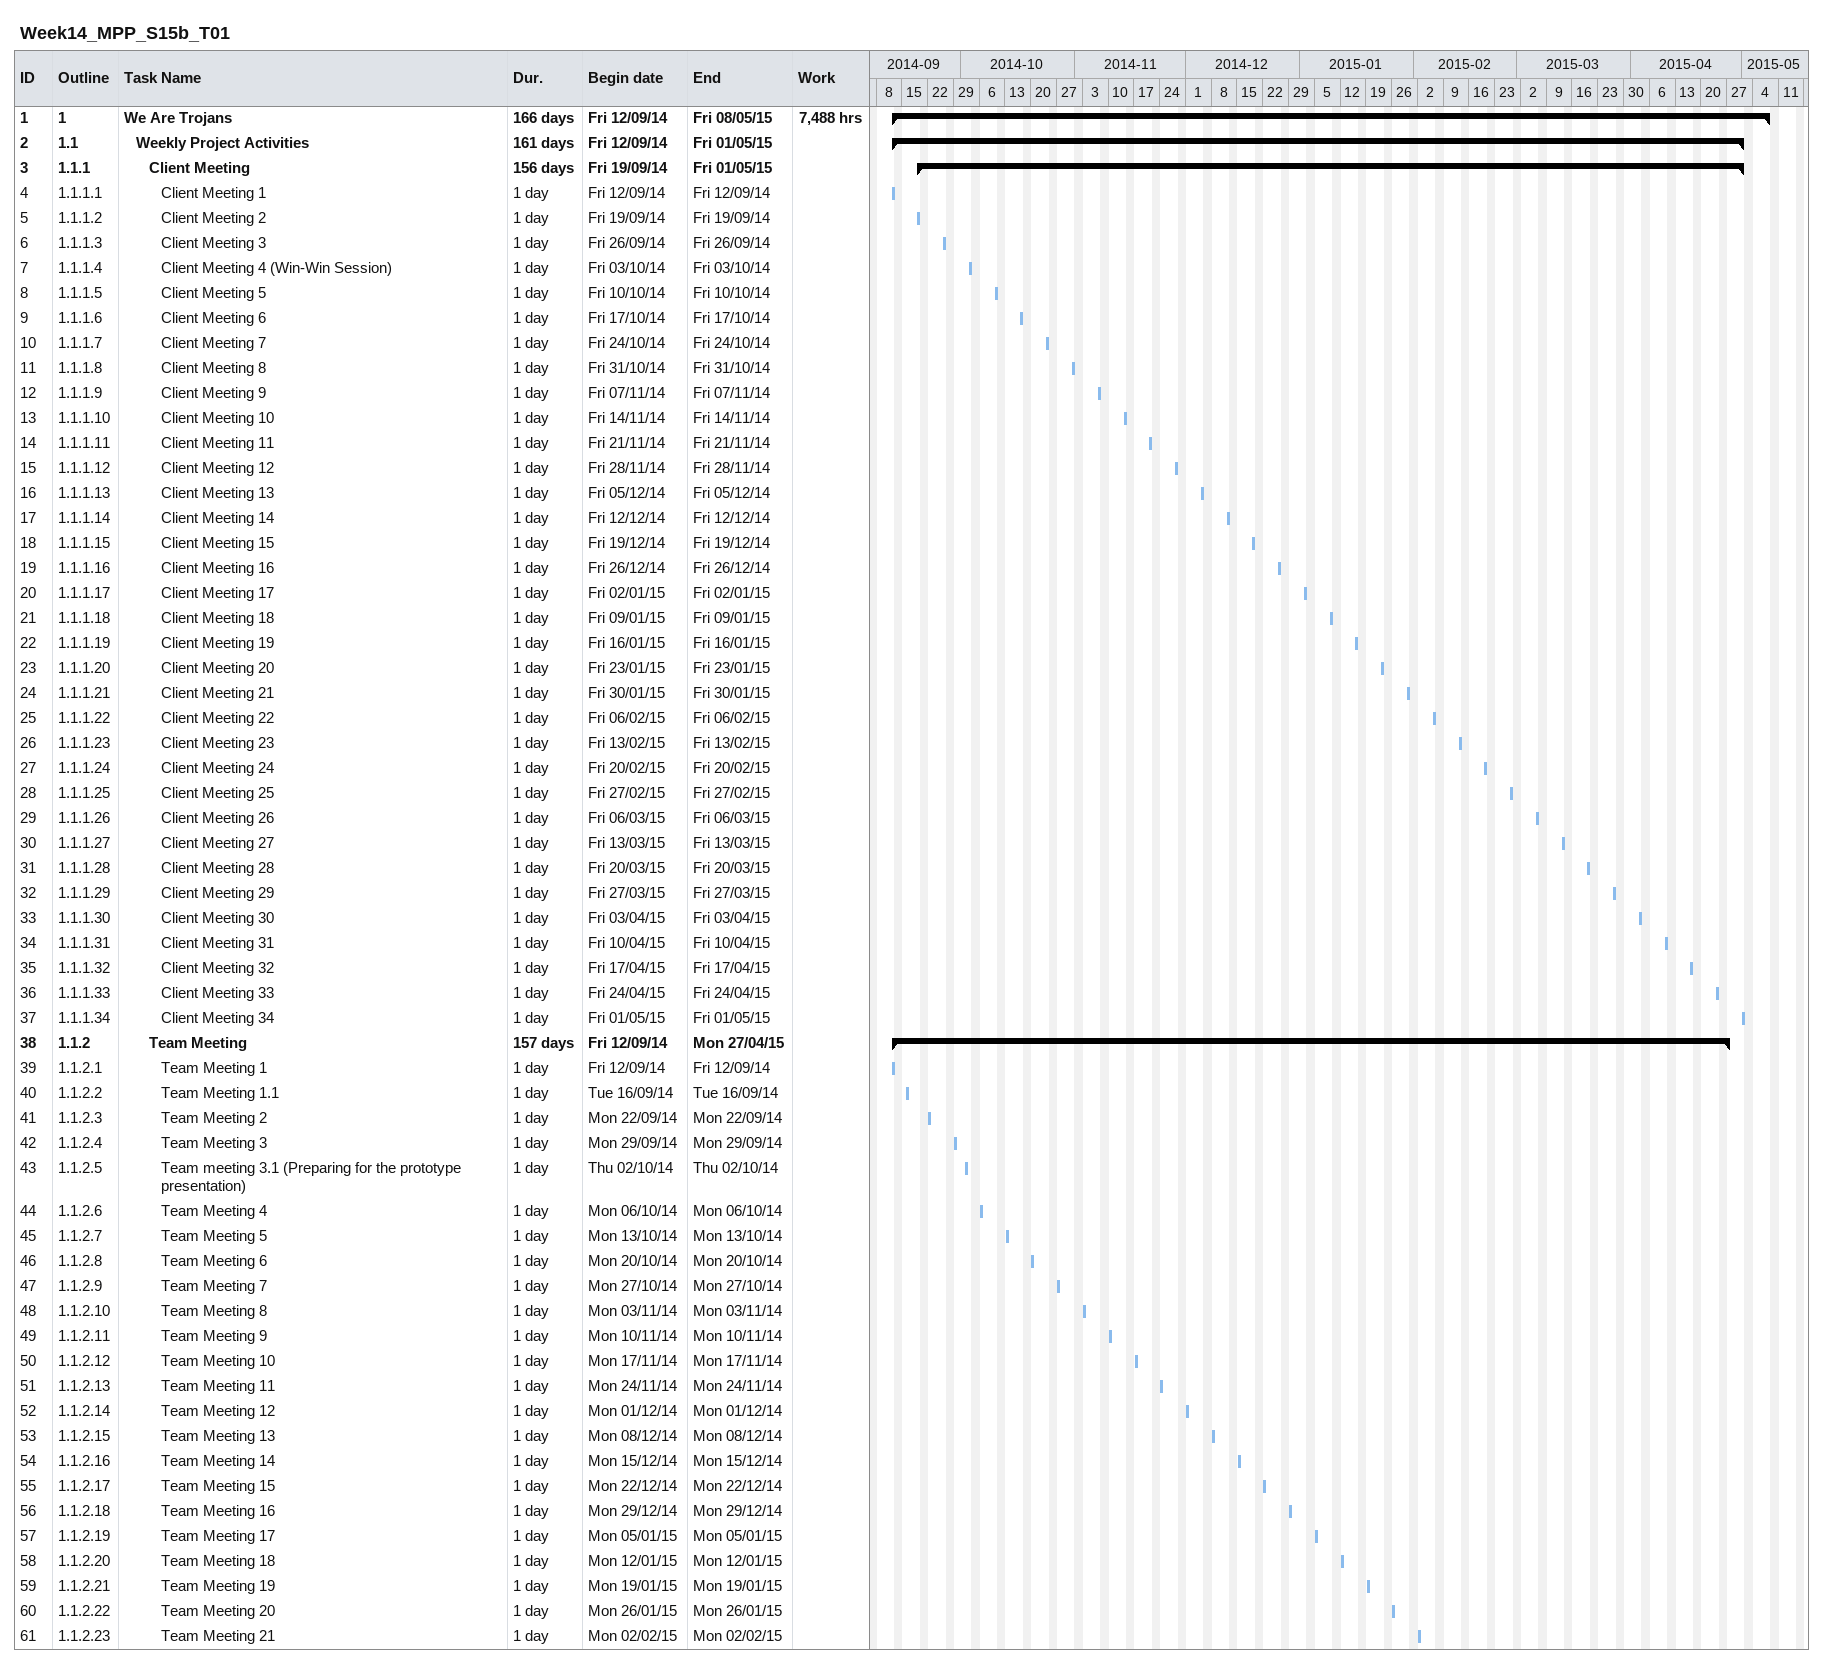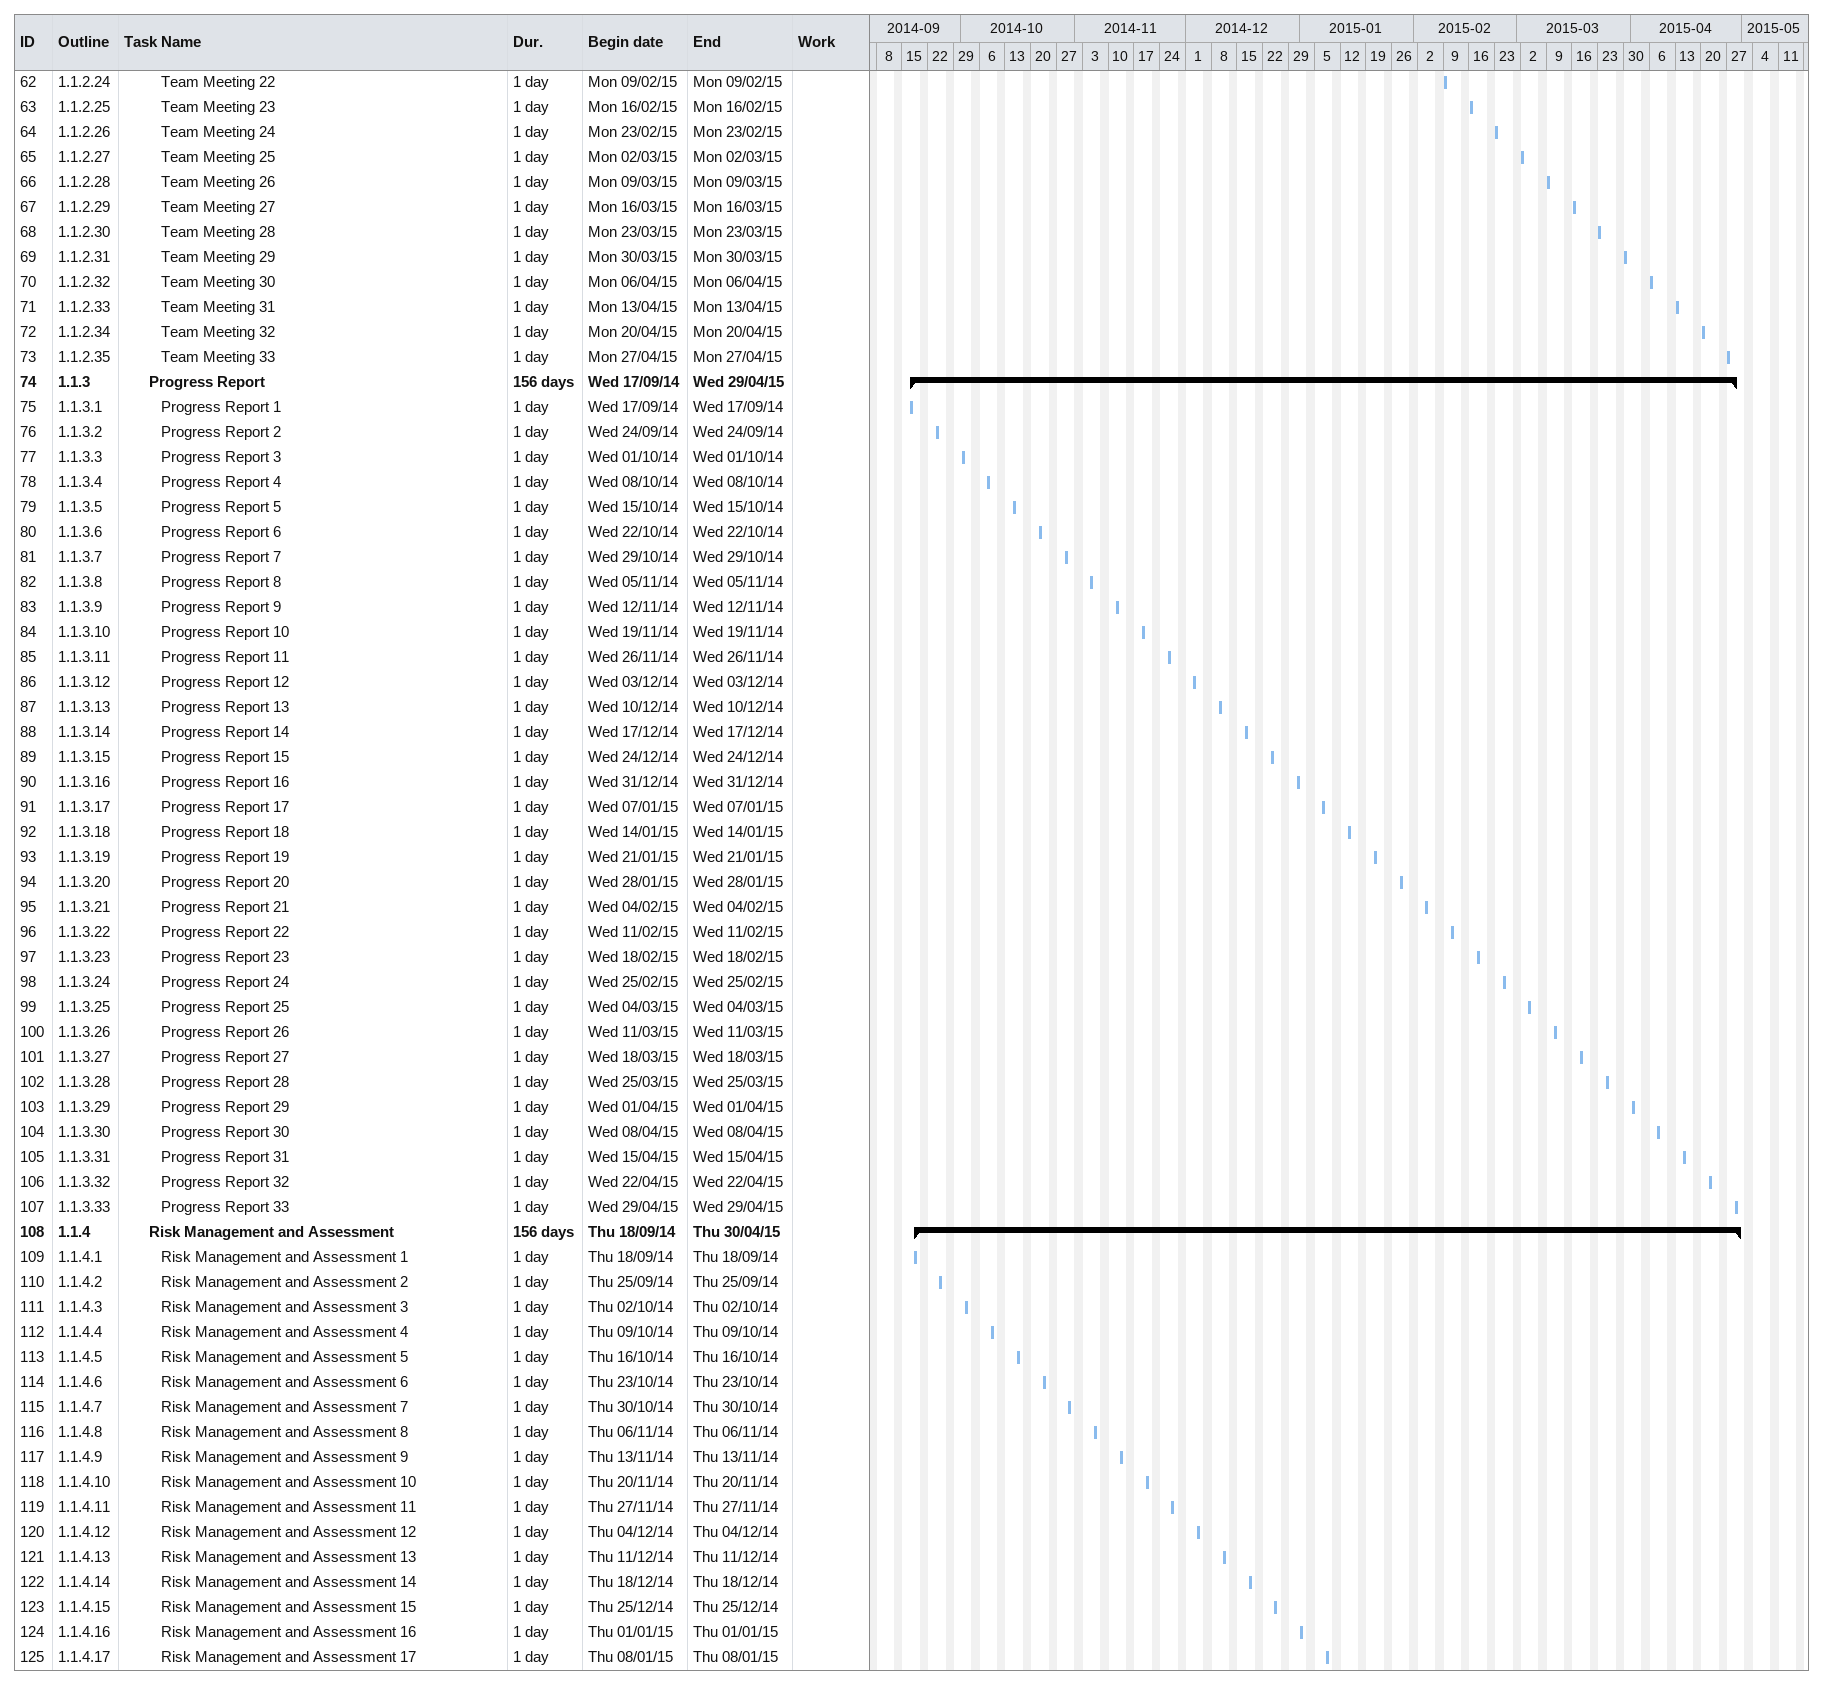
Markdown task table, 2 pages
Week14_MPP_S15b_T01

| ID | WBS | Task | Duration | Start | Finish | Work (h) |
|---|---|---|---|---|---|---|
| 1 | 1 | **We Are Trojans** | 166d | 2014-09-12 | 2015-05-08 | 7488 |
| 2 | 1.1 | **Weekly Project Activities** | 161d | 2014-09-12 | 2015-05-01 |  |
| 3 | 1.1.1 | **Client Meeting** | 156d | 2014-09-19 | 2015-05-01 |  |
| 4 | 1.1.1.1 | Client Meeting 1 | 1d | 2014-09-12 | 2014-09-12 |  |
| 5 | 1.1.1.2 | Client Meeting 2 | 1d | 2014-09-19 | 2014-09-19 |  |
| 6 | 1.1.1.3 | Client Meeting 3 | 1d | 2014-09-26 | 2014-09-26 |  |
| 7 | 1.1.1.4 | Client Meeting 4 (Win-Win Session) | 1d | 2014-10-03 | 2014-10-03 |  |
| 8 | 1.1.1.5 | Client Meeting 5 | 1d | 2014-10-10 | 2014-10-10 |  |
| 9 | 1.1.1.6 | Client Meeting 6 | 1d | 2014-10-17 | 2014-10-17 |  |
| 10 | 1.1.1.7 | Client Meeting 7 | 1d | 2014-10-24 | 2014-10-24 |  |
| 11 | 1.1.1.8 | Client Meeting 8 | 1d | 2014-10-31 | 2014-10-31 |  |
| 12 | 1.1.1.9 | Client Meeting 9 | 1d | 2014-11-07 | 2014-11-07 |  |
| 13 | 1.1.1.10 | Client Meeting 10 | 1d | 2014-11-14 | 2014-11-14 |  |
| 14 | 1.1.1.11 | Client Meeting 11 | 1d | 2014-11-21 | 2014-11-21 |  |
| 15 | 1.1.1.12 | Client Meeting 12 | 1d | 2014-11-28 | 2014-11-28 |  |
| 16 | 1.1.1.13 | Client Meeting 13 | 1d | 2014-12-05 | 2014-12-05 |  |
| 17 | 1.1.1.14 | Client Meeting 14 | 1d | 2014-12-12 | 2014-12-12 |  |
| 18 | 1.1.1.15 | Client Meeting 15 | 1d | 2014-12-19 | 2014-12-19 |  |
| 19 | 1.1.1.16 | Client Meeting 16 | 1d | 2014-12-26 | 2014-12-26 |  |
| 20 | 1.1.1.17 | Client Meeting 17 | 1d | 2015-01-02 | 2015-01-02 |  |
| 21 | 1.1.1.18 | Client Meeting 18 | 1d | 2015-01-09 | 2015-01-09 |  |
| 22 | 1.1.1.19 | Client Meeting 19 | 1d | 2015-01-16 | 2015-01-16 |  |
| 23 | 1.1.1.20 | Client Meeting 20 | 1d | 2015-01-23 | 2015-01-23 |  |
| 24 | 1.1.1.21 | Client Meeting 21 | 1d | 2015-01-30 | 2015-01-30 |  |
| 25 | 1.1.1.22 | Client Meeting 22 | 1d | 2015-02-06 | 2015-02-06 |  |
| 26 | 1.1.1.23 | Client Meeting 23 | 1d | 2015-02-13 | 2015-02-13 |  |
| 27 | 1.1.1.24 | Client Meeting 24 | 1d | 2015-02-20 | 2015-02-20 |  |
| 28 | 1.1.1.25 | Client Meeting 25 | 1d | 2015-02-27 | 2015-02-27 |  |
| 29 | 1.1.1.26 | Client Meeting 26 | 1d | 2015-03-06 | 2015-03-06 |  |
| 30 | 1.1.1.27 | Client Meeting 27 | 1d | 2015-03-13 | 2015-03-13 |  |
| 31 | 1.1.1.28 | Client Meeting 28 | 1d | 2015-03-20 | 2015-03-20 |  |
| 32 | 1.1.1.29 | Client Meeting 29 | 1d | 2015-03-27 | 2015-03-27 |  |
| 33 | 1.1.1.30 | Client Meeting 30 | 1d | 2015-04-03 | 2015-04-03 |  |
| 34 | 1.1.1.31 | Client Meeting 31 | 1d | 2015-04-10 | 2015-04-10 |  |
| 35 | 1.1.1.32 | Client Meeting 32 | 1d | 2015-04-17 | 2015-04-17 |  |
| 36 | 1.1.1.33 | Client Meeting 33 | 1d | 2015-04-24 | 2015-04-24 |  |
| 37 | 1.1.1.34 | Client Meeting 34 | 1d | 2015-05-01 | 2015-05-01 |  |
| 38 | 1.1.2 | **Team Meeting** | 157d | 2014-09-12 | 2015-04-27 |  |
| 39 | 1.1.2.1 | Team Meeting 1 | 1d | 2014-09-12 | 2014-09-12 |  |
| 40 | 1.1.2.2 | Team Meeting 1.1 | 1d | 2014-09-16 | 2014-09-16 |  |
| 41 | 1.1.2.3 | Team Meeting 2 | 1d | 2014-09-22 | 2014-09-22 |  |
| 42 | 1.1.2.4 | Team Meeting 3 | 1d | 2014-09-29 | 2014-09-29 |  |
| 43 | 1.1.2.5 | Team meeting 3.1 (Preparing for the prototype presentation) | 1d | 2014-10-02 | 2014-10-02 |  |
| 44 | 1.1.2.6 | Team Meeting 4 | 1d | 2014-10-06 | 2014-10-06 |  |
| 45 | 1.1.2.7 | Team Meeting 5 | 1d | 2014-10-13 | 2014-10-13 |  |
| 46 | 1.1.2.8 | Team Meeting 6 | 1d | 2014-10-20 | 2014-10-20 |  |
| 47 | 1.1.2.9 | Team Meeting 7 | 1d | 2014-10-27 | 2014-10-27 |  |
| 48 | 1.1.2.10 | Team Meeting 8 | 1d | 2014-11-03 | 2014-11-03 |  |
| 49 | 1.1.2.11 | Team Meeting 9 | 1d | 2014-11-10 | 2014-11-10 |  |
| 50 | 1.1.2.12 | Team Meeting 10 | 1d | 2014-11-17 | 2014-11-17 |  |
| 51 | 1.1.2.13 | Team Meeting 11 | 1d | 2014-11-24 | 2014-11-24 |  |
| 52 | 1.1.2.14 | Team Meeting 12 | 1d | 2014-12-01 | 2014-12-01 |  |
| 53 | 1.1.2.15 | Team Meeting 13 | 1d | 2014-12-08 | 2014-12-08 |  |
| 54 | 1.1.2.16 | Team Meeting 14 | 1d | 2014-12-15 | 2014-12-15 |  |
| 55 | 1.1.2.17 | Team Meeting 15 | 1d | 2014-12-22 | 2014-12-22 |  |
| 56 | 1.1.2.18 | Team Meeting 16 | 1d | 2014-12-29 | 2014-12-29 |  |
| 57 | 1.1.2.19 | Team Meeting 17 | 1d | 2015-01-05 | 2015-01-05 |  |
| 58 | 1.1.2.20 | Team Meeting 18 | 1d | 2015-01-12 | 2015-01-12 |  |
| 59 | 1.1.2.21 | Team Meeting 19 | 1d | 2015-01-19 | 2015-01-19 |  |
| 60 | 1.1.2.22 | Team Meeting 20 | 1d | 2015-01-26 | 2015-01-26 |  |
| 61 | 1.1.2.23 | Team Meeting 21 | 1d | 2015-02-02 | 2015-02-02 |  |
| 62 | 1.1.2.24 | Team Meeting 22 | 1d | 2015-02-09 | 2015-02-09 |  |
| 63 | 1.1.2.25 | Team Meeting 23 | 1d | 2015-02-16 | 2015-02-16 |  |
| 64 | 1.1.2.26 | Team Meeting 24 | 1d | 2015-02-23 | 2015-02-23 |  |
| 65 | 1.1.2.27 | Team Meeting 25 | 1d | 2015-03-02 | 2015-03-02 |  |
| 66 | 1.1.2.28 | Team Meeting 26 | 1d | 2015-03-09 | 2015-03-09 |  |
| 67 | 1.1.2.29 | Team Meeting 27 | 1d | 2015-03-16 | 2015-03-16 |  |
| 68 | 1.1.2.30 | Team Meeting 28 | 1d | 2015-03-23 | 2015-03-23 |  |
| 69 | 1.1.2.31 | Team Meeting 29 | 1d | 2015-03-30 | 2015-03-30 |  |
| 70 | 1.1.2.32 | Team Meeting 30 | 1d | 2015-04-06 | 2015-04-06 |  |
| 71 | 1.1.2.33 | Team Meeting 31 | 1d | 2015-04-13 | 2015-04-13 |  |
| 72 | 1.1.2.34 | Team Meeting 32 | 1d | 2015-04-20 | 2015-04-20 |  |
| 73 | 1.1.2.35 | Team Meeting 33 | 1d | 2015-04-27 | 2015-04-27 |  |
| 74 | 1.1.3 | **Progress Report** | 156d | 2014-09-17 | 2015-04-29 |  |
| 75 | 1.1.3.1 | Progress Report 1 | 1d | 2014-09-17 | 2014-09-17 |  |
| 76 | 1.1.3.2 | Progress Report 2 | 1d | 2014-09-24 | 2014-09-24 |  |
| 77 | 1.1.3.3 | Progress Report 3 | 1d | 2014-10-01 | 2014-10-01 |  |
| 78 | 1.1.3.4 | Progress Report 4 | 1d | 2014-10-08 | 2014-10-08 |  |
| 79 | 1.1.3.5 | Progress Report 5 | 1d | 2014-10-15 | 2014-10-15 |  |
| 80 | 1.1.3.6 | Progress Report 6 | 1d | 2014-10-22 | 2014-10-22 |  |
| 81 | 1.1.3.7 | Progress Report 7 | 1d | 2014-10-29 | 2014-10-29 |  |
| 82 | 1.1.3.8 | Progress Report 8 | 1d | 2014-11-05 | 2014-11-05 |  |
| 83 | 1.1.3.9 | Progress Report 9 | 1d | 2014-11-12 | 2014-11-12 |  |
| 84 | 1.1.3.10 | Progress Report 10 | 1d | 2014-11-19 | 2014-11-19 |  |
| 85 | 1.1.3.11 | Progress Report 11 | 1d | 2014-11-26 | 2014-11-26 |  |
| 86 | 1.1.3.12 | Progress Report 12 | 1d | 2014-12-03 | 2014-12-03 |  |
| 87 | 1.1.3.13 | Progress Report 13 | 1d | 2014-12-10 | 2014-12-10 |  |
| 88 | 1.1.3.14 | Progress Report 14 | 1d | 2014-12-17 | 2014-12-17 |  |
| 89 | 1.1.3.15 | Progress Report 15 | 1d | 2014-12-24 | 2014-12-24 |  |
| 90 | 1.1.3.16 | Progress Report 16 | 1d | 2014-12-31 | 2014-12-31 |  |
| 91 | 1.1.3.17 | Progress Report 17 | 1d | 2015-01-07 | 2015-01-07 |  |
| 92 | 1.1.3.18 | Progress Report 18 | 1d | 2015-01-14 | 2015-01-14 |  |
| 93 | 1.1.3.19 | Progress Report 19 | 1d | 2015-01-21 | 2015-01-21 |  |
| 94 | 1.1.3.20 | Progress Report 20 | 1d | 2015-01-28 | 2015-01-28 |  |
| 95 | 1.1.3.21 | Progress Report 21 | 1d | 2015-02-04 | 2015-02-04 |  |
| 96 | 1.1.3.22 | Progress Report 22 | 1d | 2015-02-11 | 2015-02-11 |  |
| 97 | 1.1.3.23 | Progress Report 23 | 1d | 2015-02-18 | 2015-02-18 |  |
| 98 | 1.1.3.24 | Progress Report 24 | 1d | 2015-02-25 | 2015-02-25 |  |
| 99 | 1.1.3.25 | Progress Report 25 | 1d | 2015-03-04 | 2015-03-04 |  |
| 100 | 1.1.3.26 | Progress Report 26 | 1d | 2015-03-11 | 2015-03-11 |  |
| 101 | 1.1.3.27 | Progress Report 27 | 1d | 2015-03-18 | 2015-03-18 |  |
| 102 | 1.1.3.28 | Progress Report 28 | 1d | 2015-03-25 | 2015-03-25 |  |
| 103 | 1.1.3.29 | Progress Report 29 | 1d | 2015-04-01 | 2015-04-01 |  |
| 104 | 1.1.3.30 | Progress Report 30 | 1d | 2015-04-08 | 2015-04-08 |  |
| 105 | 1.1.3.31 | Progress Report 31 | 1d | 2015-04-15 | 2015-04-15 |  |
| 106 | 1.1.3.32 | Progress Report 32 | 1d | 2015-04-22 | 2015-04-22 |  |
| 107 | 1.1.3.33 | Progress Report 33 | 1d | 2015-04-29 | 2015-04-29 |  |
| 108 | 1.1.4 | **Risk Management and Assessment** | 156d | 2014-09-18 | 2015-04-30 |  |
| 109 | 1.1.4.1 | Risk Management and Assessment 1 | 1d | 2014-09-18 | 2014-09-18 |  |
| 110 | 1.1.4.2 | Risk Management and Assessment 2 | 1d | 2014-09-25 | 2014-09-25 |  |
| 111 | 1.1.4.3 | Risk Management and Assessment 3 | 1d | 2014-10-02 | 2014-10-02 |  |
| 112 | 1.1.4.4 | Risk Management and Assessment 4 | 1d | 2014-10-09 | 2014-10-09 |  |
| 113 | 1.1.4.5 | Risk Management and Assessment 5 | 1d | 2014-10-16 | 2014-10-16 |  |
| 114 | 1.1.4.6 | Risk Management and Assessment 6 | 1d | 2014-10-23 | 2014-10-23 |  |
| 115 | 1.1.4.7 | Risk Management and Assessment 7 | 1d | 2014-10-30 | 2014-10-30 |  |
| 116 | 1.1.4.8 | Risk Management and Assessment 8 | 1d | 2014-11-06 | 2014-11-06 |  |
| 117 | 1.1.4.9 | Risk Management and Assessment 9 | 1d | 2014-11-13 | 2014-11-13 |  |
| 118 | 1.1.4.10 | Risk Management and Assessment 10 | 1d | 2014-11-20 | 2014-11-20 |  |
| 119 | 1.1.4.11 | Risk Management and Assessment 11 | 1d | 2014-11-27 | 2014-11-27 |  |
| 120 | 1.1.4.12 | Risk Management and Assessment 12 | 1d | 2014-12-04 | 2014-12-04 |  |
| 121 | 1.1.4.13 | Risk Management and Assessment 13 | 1d | 2014-12-11 | 2014-12-11 |  |
| 122 | 1.1.4.14 | Risk Management and Assessment 14 | 1d | 2014-12-18 | 2014-12-18 |  |
| 123 | 1.1.4.15 | Risk Management and Assessment 15 | 1d | 2014-12-25 | 2014-12-25 |  |
| 124 | 1.1.4.16 | Risk Management and Assessment 16 | 1d | 2015-01-01 | 2015-01-01 |  |
| 125 | 1.1.4.17 | Risk Management and Assessment 17 | 1d | 2015-01-08 | 2015-01-08 |  |
